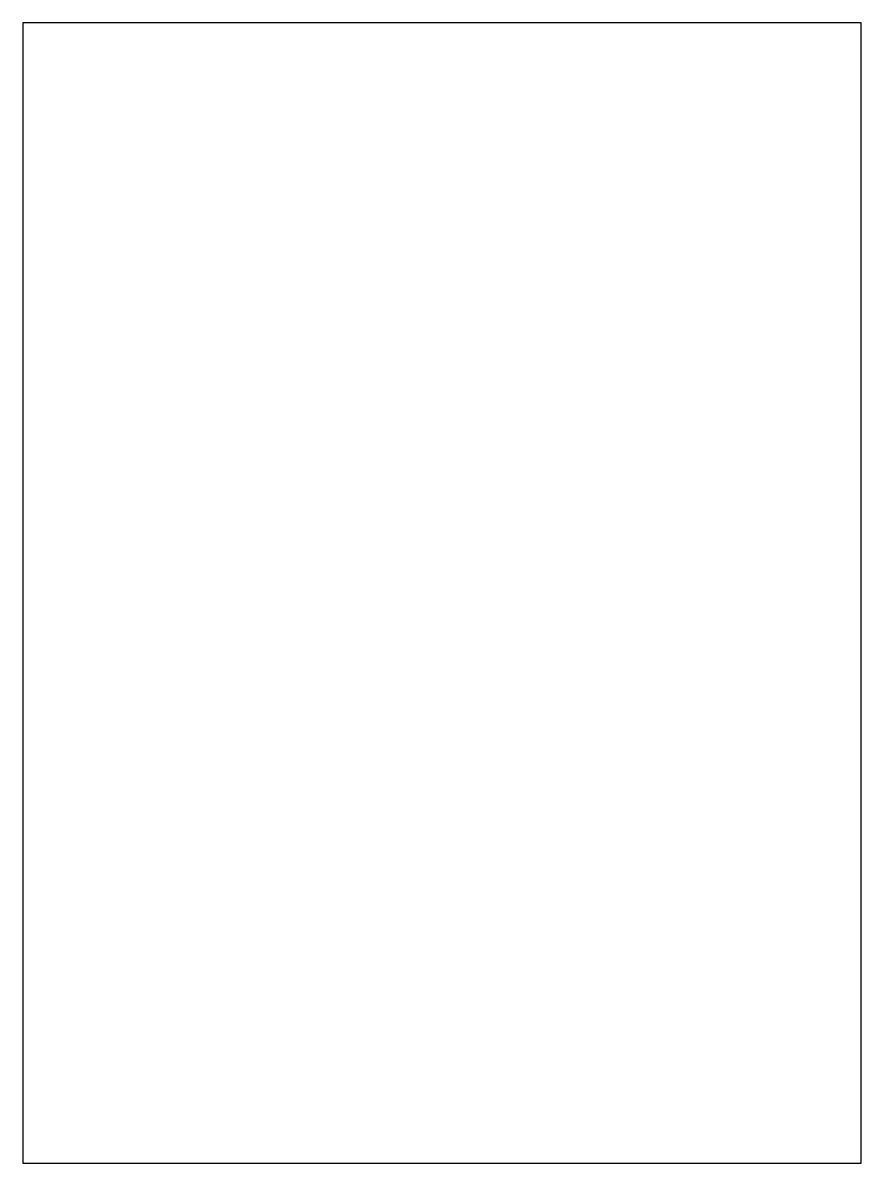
# Model space of a CAD drawing. Header units: millimetres. Extents: x -125 to 0, y 0 to 170.
import ezdxf

# ---------------------------------------------------------------- set-up
doc = ezdxf.new("R2010")
doc.units = ezdxf.units.MM

msp = doc.modelspace()

# ---------------------------------------------------------------- linework, layer by layer
msp.add_lwpolyline([(0, 0), (0, 170), (-125, 170), (-125, 0)], close=True)

doc.saveas('drawing.dxf')
